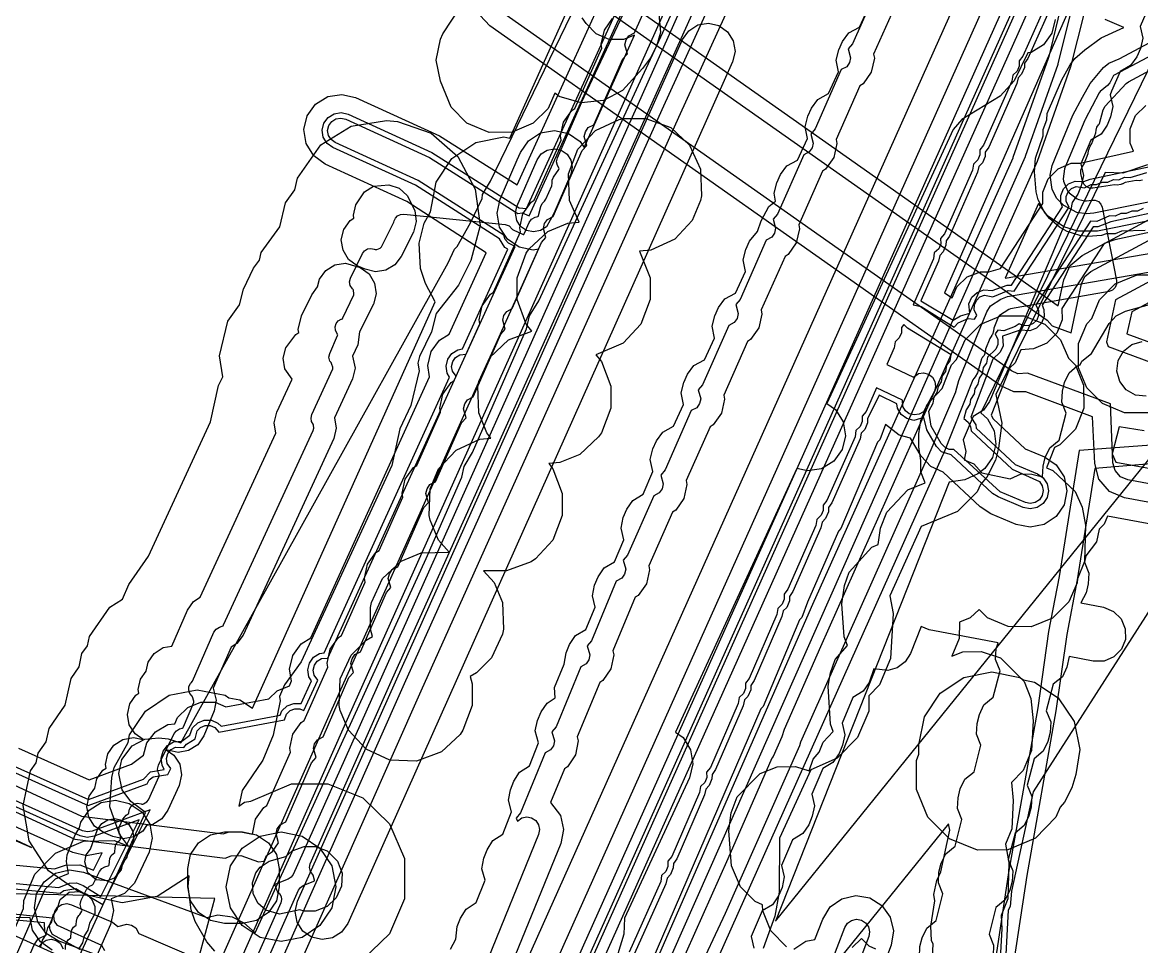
# Model space of a CAD drawing. Header units: metres. Extents: x 3158 to 3711, y 9867 to 11440.
# Drawn here: x 3534.2 to 3595.4, y 11239.2 to 11289.8 of the extents above; entities that cross this region are included whole.
import ezdxf

# ---------------------------------------------------------------- set-up
doc = ezdxf.new("R2010")
doc.units = ezdxf.units.M
doc.layers.add('AI_GREENING_EXCLUSIONS', color=1, linetype='Continuous')
doc.layers.add('AI_GREENING_LAWN', color=82, linetype='Continuous')

msp = doc.modelspace()

# ---------------------------------------------------------------- linework, layer by layer
at = {"layer": 'AI_GREENING_EXCLUSIONS'}
for points in [[(3615.856, 11389.337), (3578.503, 11305.892), (3573.445, 11294.383), (3569.15, 11284.974), (3555.057, 11253.579), (3503.509, 11137.439)], [(3616.796, 11388.998), (3579.417, 11305.485), (3574.353, 11293.964), (3570.061, 11284.562), (3555.97, 11253.172), (3504.422, 11137.032)], [(3512.836, 11163.374), (3551.793, 11251.274), (3603.641, 11367.027)], [(3559.291, 11229.226), (3618.511, 11361.559)], [(3560.204, 11228.818), (3619.424, 11361.15)], [(3560.89, 11236.47), (3603.917, 11332.616)], [(3601.605, 11320.106), (3563.628, 11235.244)], [(3529.334, 11221.421), (3540.915, 11246.539), (3540.101, 11247.141), (3539.636, 11247.768), (3539.445, 11248.672), (3539.616, 11249.433), (3540.179, 11250.171), (3540.868, 11250.538), (3541.645, 11250.613), (3542.142, 11250.563), (3542.845, 11250.348), (3557.458, 11276.607), (3557.802, 11277.359), (3557.952, 11277.495), (3558.678, 11278.801), (3559.323, 11280.132), (3559.349, 11280.341), (3559.779, 11281.071), (3575.698, 11313.919)], [(3529.334, 11221.421), (3540.915, 11246.539), (3540.101, 11247.141), (3539.636, 11247.768), (3539.445, 11248.672), (3539.616, 11249.433), (3540.179, 11250.171), (3540.868, 11250.538), (3541.645, 11250.613), (3542.142, 11250.563), (3542.845, 11250.348), (3557.458, 11276.607), (3557.802, 11277.359), (3557.952, 11277.495), (3558.678, 11278.801), (3559.323, 11280.132), (3559.349, 11280.341), (3559.779, 11281.071), (3575.698, 11313.919)], [(3597.02, 11305.829), (3595.104, 11301.678), (3594.096, 11298.012), (3593.051, 11293.471), (3591.513, 11287.325), (3589.688, 11282.146), (3577.831, 11255.599), (3575.854, 11251.071), (3575.713, 11250.678), (3575.235, 11249.596), (3575.167, 11249.499), (3572.76, 11243.99), (3566.373, 11229.69)], [(3601.932, 11299.858), (3586.598, 11268.394), (3586.962, 11268.065), (3587.324, 11267.416), (3587.424, 11266.679), (3587.247, 11265.956), (3586.819, 11265.348), (3586.432, 11265.055), (3585.722, 11264.739), (3584.879, 11264.6), (3575.376, 11240.582), (3597.346, 11267.769)], [(3601.932, 11299.858), (3586.598, 11268.394), (3586.962, 11268.065), (3587.324, 11267.416), (3587.424, 11266.679), (3587.247, 11265.956), (3586.819, 11265.348), (3586.432, 11265.055), (3585.722, 11264.739), (3584.879, 11264.6), (3575.376, 11240.582), (3597.346, 11267.769)], [(3613.967, 11283.587), (3592.785, 11279.327), (3592.378, 11279.292), (3591.847, 11279.368), (3591.137, 11279.736), (3590.765, 11280.131), (3590.513, 11280.611), (3590.398, 11281.4), (3590.502, 11281.931), (3591.643, 11284.68), (3592.158, 11285.671), (3592.586, 11286.427), (3592.586, 11286.427), (3593.306, 11287.291), (3593.606, 11287.532), (3594.172, 11287.77), (3613.104, 11297.871)], [(3533.733, 11240.137), (3534.229, 11241.269), (3534.249, 11241.709), (3534.853, 11243.153), (3535.987, 11244.313), (3537.511, 11244.971), (3539.192, 11244.991), (3539.979, 11244.683), (3539.481, 11245.343), (3538.956, 11246.849), (3539.062, 11248.442), (3539.191, 11249), (3539.953, 11250.355), (3540.037, 11250.781), (3540.905, 11252.078), (3542.202, 11252.946), (3543.733, 11253.25), (3545.264, 11252.946), (3545.463, 11252.812), (3546.066, 11252.693), (3546.752, 11252.234), (3556.752, 11274.475), (3556.218, 11275.476), (3555.959, 11276.288), (3555.886, 11277.684), (3556.158, 11278.774), (3556.501, 11279.401), (3556.805, 11281.027), (3557.673, 11282.324), (3558.97, 11283.192), (3560.501, 11283.496), (3560.829, 11283.431), (3566.869, 11296.855)], [(3539.965, 11238.108), (3536.137, 11239.512), (3535.471, 11239.919), (3535.011, 11240.55), (3534.828, 11241.308), (3534.949, 11242.079), (3535.355, 11242.745), (3535.986, 11243.205), (3536.744, 11243.388), (3537.515, 11243.268), (3544.267, 11240.79), (3544.871, 11240.936), (3545.642, 11240.815), (3546.289, 11240.496), (3546.903, 11239.947), (3556.265, 11260.435), (3558.207, 11264.88), (3558.335, 11265.47), (3558.797, 11266.229), (3561.757, 11273.002), (3561.909, 11273.704), (3562.424, 11274.529), (3572.543, 11296.457)], [(3533.43, 11248.866), (3537.775, 11246.921), (3540.99, 11248.104), (3541.109, 11248.318), (3541.322, 11248.488), (3542.123, 11248.607), (3542.289, 11248.941), (3542.099, 11249.22), (3542.064, 11249.491), (3542.136, 11249.755), (3542.303, 11249.971), (3542.54, 11250.107), (3543.004, 11250.089), (3543.151, 11250.274), (3543.621, 11250.56), (3543.73, 11250.996), (3543.925, 11251.187), (3544.178, 11251.289), (3544.451, 11251.286), (3544.702, 11251.179), (3544.919, 11250.92), (3548.512, 11251.596), (3548.62, 11251.916), (3548.815, 11252.107), (3549.068, 11252.209), (3549.341, 11252.206), (3549.574, 11252.107), (3550.33, 11253.778), (3550.129, 11254.052), (3550.085, 11254.321), (3550.148, 11254.587), (3550.307, 11254.809), (3550.539, 11254.953), (3550.876, 11254.981), (3557.895, 11270.401), (3557.695, 11270.674), (3557.651, 11270.943), (3557.713, 11271.209), (3557.873, 11271.431), (3558.105, 11271.575), (3558.442, 11271.603), (3561.129, 11277.507), (3560.758, 11277.676), (3560.585, 11277.887), (3560.515, 11278.121), (3555.819, 11281.115), (3551.281, 11283.19), (3551.059, 11283.35), (3550.916, 11283.582), (3550.872, 11283.852), (3550.935, 11284.118), (3551.095, 11284.339), (3551.327, 11284.483), (3551.597, 11284.526), (3551.863, 11284.463), (3556.445, 11282.368), (3561.267, 11279.302), (3561.509, 11279.337), (3561.891, 11279.181), (3568.763, 11294.28)], [(3533.552, 11249.14), (3537.786, 11247.244), (3540.79, 11248.35), (3541.185, 11248.754), (3541.929, 11248.892), (3541.814, 11249.125), (3541.765, 11249.512), (3541.867, 11249.889), (3542.106, 11250.197), (3542.445, 11250.391), (3542.888, 11250.425), (3543.328, 11250.764), (3543.482, 11251.166), (3543.761, 11251.439), (3544.123, 11251.584), (3544.513, 11251.58), (3544.872, 11251.427), (3545.046, 11251.249), (3548.274, 11251.856), (3548.372, 11252.086), (3548.651, 11252.359), (3549.013, 11252.504), (3549.419, 11252.493), (3549.981, 11253.733), (3549.848, 11253.946), (3549.786, 11254.332), (3549.875, 11254.711), (3550.103, 11255.028), (3550.434, 11255.234), (3550.68, 11255.274), (3557.545, 11270.357), (3557.414, 11270.568), (3557.351, 11270.953), (3557.44, 11271.333), (3557.668, 11271.65), (3558, 11271.855), (3558.245, 11271.896), (3560.731, 11277.356), (3560.567, 11277.444), (3560.267, 11277.923), (3555.675, 11280.851), (3551.156, 11282.917), (3550.839, 11283.145), (3550.635, 11283.478), (3550.572, 11283.863), (3550.662, 11284.242), (3550.891, 11284.559), (3551.223, 11284.764), (3551.608, 11284.826), (3551.987, 11284.736), (3556.57, 11282.641), (3561.342, 11279.61), (3561.743, 11279.581), (3568.379, 11294.16)], [(3602.795, 11262.203), (3594.466, 11263.746), (3593.65, 11264.098), (3593.066, 11264.769), (3592.832, 11265.626), (3592.721, 11268.188), (3589.058, 11269.541), (3588.412, 11269.557), (3587.699, 11269.874), (3559.748, 11289.568), (3559.21, 11290.134), (3558.929, 11290.862), (3558.949, 11291.642), (3559.852, 11293.654), (3560.418, 11294.192), (3561.146, 11294.473), (3561.926, 11294.454), (3561.926, 11294.454), (3562.639, 11294.137), (3590.835, 11274.261), (3591.14, 11275.675), (3591.497, 11276.456), (3592.149, 11277.015), (3602.599, 11282.624)], [(3562.063, 11293.32), (3590.233, 11273.471), (3590.512, 11273.162), (3591.539, 11272.783), (3592.118, 11275.464), (3592.296, 11275.854), (3592.622, 11276.134), (3603.072, 11281.743)], [(3531.412, 11247.67), (3537.035, 11245.069), (3545.274, 11244.03), (3545.585, 11244.156), (3546.126, 11244.169), (3547.087, 11243.824), (3547.394, 11243.86), (3547.524, 11244.171), (3547.857, 11244.388), (3548.192, 11244.88), (3548.058, 11245.372), (3548.117, 11245.638), (3548.274, 11245.862), (3548.575, 11246.022), (3549.995, 11249.256), (3550.236, 11249.533), (3550.102, 11250.025), (3550.161, 11250.292), (3550.317, 11250.515), (3550.619, 11250.675), (3552.039, 11253.909), (3552.28, 11254.187), (3552.146, 11254.678), (3552.205, 11254.945), (3552.361, 11255.169), (3552.663, 11255.328), (3554.083, 11258.562), (3554.324, 11258.84), (3554.19, 11259.331), (3554.249, 11259.598), (3554.405, 11259.822), (3554.709, 11259.982), (3556.141, 11263.212), (3556.383, 11263.489), (3556.25, 11263.98), (3556.31, 11264.247), (3556.467, 11264.47), (3556.769, 11264.629), (3558.2, 11267.858), (3558.442, 11268.135), (3558.309, 11268.627), (3558.369, 11268.893), (3558.526, 11269.117), (3558.828, 11269.275), (3560.344, 11272.695), (3560.586, 11272.972), (3560.453, 11273.463), (3560.513, 11273.73), (3560.67, 11273.953), (3560.972, 11274.112), (3562.572, 11277.722), (3562.814, 11277.999), (3562.681, 11278.49), (3562.741, 11278.757), (3562.898, 11278.98), (3563.2, 11279.139), (3564.8, 11282.749), (3565.042, 11283.025), (3564.909, 11283.517), (3564.969, 11283.784), (3565.126, 11284.007), (3565.428, 11284.166), (3567.028, 11287.776), (3567.27, 11288.052), (3567.137, 11288.544), (3567.197, 11288.811), (3567.354, 11289.034), (3567.656, 11289.193), (3569.256, 11292.802)], [(3533.961, 11250.052), (3537.823, 11248.324), (3540.139, 11249.176), (3540.789, 11249.661), (3540.972, 11250.334), (3541.45, 11250.952), (3542.127, 11251.339), (3542.511, 11251.388), (3542.656, 11251.73), (3543.214, 11252.276), (3543.938, 11252.567), (3544.718, 11252.559), (3545.294, 11252.313), (3547.657, 11252.758), (3548.104, 11253.196), (3548.777, 11253.467), (3548.888, 11253.744), (3548.786, 11254.366), (3548.965, 11255.126), (3549.42, 11255.759), (3549.952, 11256.089), (3556.452, 11270.37), (3556.351, 11270.988), (3556.53, 11271.747), (3556.985, 11272.381), (3557.518, 11272.711), (3559.539, 11277.152), (3555.196, 11279.97), (3550.74, 11282.008), (3550.107, 11282.464), (3549.697, 11283.128), (3549.573, 11283.899), (3549.753, 11284.658), (3550.209, 11285.291), (3550.874, 11285.701), (3551.644, 11285.825), (3552.403, 11285.645), (3556.986, 11283.55), (3561.23, 11280.867), (3566.822, 11293.154)], [(3581.017, 11291.836), (3579.588, 11288.596), (3579.347, 11288.318), (3579.481, 11287.827), (3579.422, 11287.56), (3579.265, 11287.336), (3578.964, 11287.177), (3577.537, 11283.931), (3577.296, 11283.654), (3577.43, 11283.162), (3577.371, 11282.896), (3577.214, 11282.672), (3576.913, 11282.513), (3575.486, 11279.267), (3575.245, 11278.99), (3575.379, 11278.498), (3575.32, 11278.231), (3575.164, 11278.008), (3574.862, 11277.848), (3573.436, 11274.603), (3573.194, 11274.325), (3573.329, 11273.834), (3573.27, 11273.567), (3573.113, 11273.343), (3572.812, 11273.184), (3571.385, 11269.939), (3571.144, 11269.661), (3571.278, 11269.17), (3571.219, 11268.903), (3571.062, 11268.679), (3570.761, 11268.52), (3569.334, 11265.275), (3569.093, 11264.997), (3569.227, 11264.506), (3569.168, 11264.239), (3569.012, 11264.015), (3568.71, 11263.856), (3567.283, 11260.61), (3567.042, 11260.333), (3567.177, 11259.841), (3567.118, 11259.575), (3566.961, 11259.351), (3566.66, 11259.192), (3565.307, 11255.932), (3565.072, 11255.649), (3565.218, 11255.161), (3565.165, 11254.893), (3565.013, 11254.665), (3564.716, 11254.499), (3563.364, 11251.222), (3563.129, 11250.939), (3563.275, 11250.451), (3563.222, 11250.183), (3563.07, 11249.955), (3562.773, 11249.789), (3561.421, 11246.512), (3561.186, 11246.229), (3561.256, 11246.062), (3561.494, 11246.234), (3561.762, 11246.289), (3562.03, 11246.237), (3562.258, 11246.087), (3562.411, 11245.861), (3562.466, 11245.593), (3562.415, 11245.325), (3559.403, 11237.922)], [(3568.907, 11291.049), (3569.088, 11289.209), (3568.867, 11288.471), (3568.529, 11287.818), (3568.104, 11287.24), (3566.996, 11286.045), (3565.957, 11285.497), (3564.743, 11285.365), (3563.535, 11285.712), (3563.296, 11285.886), (3562.932, 11285.054), (3562.121, 11284.244), (3560.974, 11283.748), (3559.709, 11283.732), (3558.484, 11284.244), (3557.631, 11285.118), (3557.037, 11286.555), (3556.809, 11287.703), (3557.037, 11288.851), (3557.17, 11289.139), (3558.189, 11290.688)], [(3582.042, 11290.942), (3580.741, 11288.02), (3580.78, 11287.799), (3580.612, 11287.037), (3580.164, 11286.397), (3579.993, 11286.288), (3578.691, 11283.356), (3578.73, 11283.134), (3578.561, 11282.372), (3578.114, 11281.733), (3577.942, 11281.624), (3576.64, 11278.692), (3576.679, 11278.47), (3576.51, 11277.708), (3576.063, 11277.069), (3575.892, 11276.96), (3574.589, 11274.028), (3574.628, 11273.806), (3574.46, 11273.044), (3574.012, 11272.405), (3573.841, 11272.296), (3572.538, 11269.364), (3572.578, 11269.142), (3572.409, 11268.38), (3571.962, 11267.74), (3571.79, 11267.631), (3570.488, 11264.699), (3570.527, 11264.478), (3570.358, 11263.716), (3569.911, 11263.076), (3569.74, 11262.967), (3568.437, 11260.035), (3568.476, 11259.813), (3568.308, 11259.051), (3567.86, 11258.412), (3567.692, 11258.305), (3566.473, 11255.383), (3566.518, 11255.163), (3566.367, 11254.397), (3565.934, 11253.748), (3565.765, 11253.635), (3564.53, 11250.673), (3564.575, 11250.453), (3564.423, 11249.687), (3563.991, 11249.038), (3563.822, 11248.925), (3563.063, 11247.084), (3563.609, 11246.366), (3563.766, 11245.602), (3563.619, 11244.835), (3560.781, 11237.86)], [(3590.448, 11291.398), (3588.903, 11287.916), (3588.694, 11287.659), (3588.696, 11287.373), (3588.586, 11287.101), (3588.345, 11286.875), (3588.297, 11286.543), (3586.758, 11283.054), (3586.55, 11282.797), (3586.551, 11282.511), (3586.442, 11282.239), (3586.201, 11282.013), (3586.153, 11281.681), (3584.614, 11278.192), (3584.405, 11277.935), (3584.407, 11277.649), (3584.297, 11277.377), (3584.057, 11277.151), (3584.009, 11276.819), (3582.901, 11274.308), (3583.342, 11274.217), (3585.138, 11273.09), (3585.361, 11273.327), (3585.656, 11273.459), (3585.911, 11273.557), (3586.248, 11273.524), (3586.388, 11273.723), (3586.241, 11274.027), (3586.248, 11274.3), (3586.358, 11274.55), (3586.556, 11274.739), (3586.811, 11274.837), (3587.262, 11274.752), (3588.097, 11275.088), (3588.435, 11275.065), (3591.433, 11279.66), (3591.276, 11279.959), (3591.273, 11280.232), (3591.375, 11280.486), (3591.566, 11280.681), (3591.817, 11280.788), (3592.283, 11280.714), (3592.636, 11280.893), (3592.937, 11280.885), (3593.246, 11281.025), (3593.547, 11281.018), (3593.856, 11281.158), (3594.157, 11281.151), (3594.465, 11281.291), (3594.766, 11281.284), (3595.685, 11281.557)], [(3590.722, 11291.275), (3589.177, 11287.795), (3588.99, 11287.527), (3588.986, 11287.294), (3588.835, 11286.933), (3588.641, 11286.735), (3588.572, 11286.422), (3587.033, 11282.932), (3586.845, 11282.665), (3586.841, 11282.432), (3586.69, 11282.071), (3586.497, 11281.873), (3586.427, 11281.56), (3584.888, 11278.07), (3584.701, 11277.803), (3584.697, 11277.57), (3584.546, 11277.209), (3584.353, 11277.011), (3584.283, 11276.698), (3583.33, 11274.536), (3585.088, 11273.475), (3585.495, 11273.712), (3585.995, 11273.85), (3585.955, 11274.366), (3586.113, 11274.723), (3586.395, 11274.992), (3586.759, 11275.133), (3587.222, 11275.091), (3588.036, 11275.382), (3588.285, 11275.385), (3591.08, 11279.668), (3590.983, 11279.898), (3590.978, 11280.288), (3591.124, 11280.65), (3591.397, 11280.929), (3591.756, 11281.082), (3592.232, 11281.051), (3592.581, 11281.187), (3600.795, 11282.927)], [(3591.686, 11291.092), (3584.608, 11274.957), (3585.028, 11274.694), (3585.295, 11275.298), (3585.86, 11275.836), (3586.588, 11276.118), (3587.042, 11276.107), (3587.688, 11276.3), (3590.002, 11279.846), (3589.996, 11280.472), (3590.286, 11281.196), (3590.832, 11281.754), (3591.55, 11282.06), (3592.035, 11282.066), (3594.949, 11282.719), (3594.766, 11283.164), (3594.769, 11283.945), (3595.07, 11284.665), (3595.624, 11285.215)], [(3595.885, 11290.825), (3595.32, 11289.542), (3595.461, 11288.904), (3595.334, 11288.333), (3595.133, 11287.875), (3594.797, 11287.396), (3594.231, 11287.069), (3593.759, 11285.997), (3593.676, 11285.802), (3593.825, 11285.166), (3593.705, 11284.593), (3593.51, 11284.133), (3593.18, 11283.649), (3592.619, 11283.315), (3592.07, 11282.025), (3592.218, 11281.389), (3592.099, 11280.816), (3591.903, 11280.356), (3591.603, 11279.915), (3591.52, 11279.526), (3590.492, 11277.039), (3587.083, 11269.025), (3586.753, 11268.542), (3586.191, 11268.207), (3585.636, 11266.915), (3585.783, 11266.279), (3585.688, 11265.832), (3586.217, 11265.605), (3586.652, 11265.118), (3588.215, 11264.786), (3588.811, 11265.053), (3589.396, 11265.046), (3589.974, 11264.903), (3590.006, 11265.477), (3590.131, 11265.961), (3590.385, 11266.489), (3590.89, 11266.903), (3591.273, 11268.386), (3591.031, 11268.992), (3591.064, 11269.577), (3591.189, 11270.061), (3591.443, 11270.588), (3591.879, 11270.978), (3592.042, 11271.035), (3592.137, 11271.227), (3592.657, 11271.641), (3593.622, 11273.282), (3594.002, 11273.712), (3594.516, 11273.967), (3602.138, 11276.071)], [(3557.588, 11239.045), (3557.882, 11239.605), (3557.96, 11240.286), (3558.141, 11240.752), (3558.455, 11241.246), (3559.005, 11241.598), (3559.481, 11242.822), (3559.312, 11243.453), (3559.413, 11244.03), (3559.594, 11244.496), (3559.908, 11244.99), (3560.459, 11245.341), (3560.934, 11246.566), (3560.765, 11247.197), (3560.867, 11247.773), (3561.048, 11248.24), (3561.362, 11248.733), (3561.912, 11249.085), (3562.397, 11250.334), (3562.229, 11250.997), (3562.348, 11251.571), (3562.543, 11252.031), (3562.871, 11252.515), (3563.325, 11252.813), (3563.279, 11253.371), (3563.803, 11254.647), (3563.912, 11255.269), (3564.107, 11255.73), (3564.436, 11256.214), (3564.997, 11256.549), (3565.509, 11257.759), (3565.359, 11258.395), (3565.477, 11258.968), (3565.672, 11259.428), (3566.001, 11259.912), (3566.562, 11260.248), (3567.073, 11261.457), (3566.923, 11262.093), (3567.042, 11262.666), (3567.237, 11263.127), (3567.566, 11263.611), (3568.126, 11263.946), (3568.654, 11265.193), (3568.514, 11265.854), (3568.653, 11266.423), (3568.864, 11266.876), (3569.21, 11267.348), (3569.782, 11267.663), (3570.337, 11268.854), (3570.21, 11269.495), (3570.349, 11270.063), (3570.56, 11270.516), (3570.906, 11270.988), (3571.479, 11271.303), (3572.033, 11272.494), (3571.906, 11273.135), (3572.045, 11273.703), (3572.256, 11274.157), (3572.602, 11274.629), (3573.175, 11274.944), (3573.73, 11276.134), (3573.603, 11276.775), (3573.742, 11277.344), (3573.953, 11277.797), (3574.384, 11278.32), (3574.581, 11278.9), (3575.005, 11279.698), (3575.366, 11279.978), (3575.299, 11280.415), (3575.438, 11280.984), (3575.649, 11281.437), (3575.995, 11281.909), (3576.567, 11282.224), (3577.122, 11283.415), (3576.995, 11284.055), (3577.134, 11284.624), (3577.345, 11285.077), (3577.691, 11285.549), (3578.264, 11285.864), (3578.818, 11287.055), (3578.691, 11287.696), (3578.83, 11288.264), (3579.041, 11288.717), (3579.387, 11289.189), (3579.96, 11289.504), (3580.515, 11290.695)], [(3602.977, 11263.187), (3594.648, 11264.729), (3594.24, 11264.905), (3593.948, 11265.241), (3593.831, 11265.669), (3593.692, 11268.895), (3589.151, 11270.573), (3588.631, 11270.533), (3588.275, 11270.691), (3560.324, 11290.386)], [(3523.747, 11190.461), (3550.878, 11251.676), (3562.401, 11277.351), (3562.107, 11277.298), (3561.344, 11277.464), (3560.703, 11277.909), (3560.281, 11278.565), (3560.142, 11279.333), (3560.308, 11280.096), (3561.24, 11282.239), (3561.418, 11282.648), (3561.863, 11283.289), (3562.519, 11283.712), (3563.287, 11283.85), (3564.05, 11283.685), (3564.691, 11283.24), (3564.899, 11282.917), (3567.66, 11289.07), (3567.059, 11288.827), (3566.278, 11288.834), (3565.56, 11289.139), (3565.013, 11289.696), (3564.803, 11290.017)], [(3531.957, 11248.85), (3537.398, 11246.333), (3545.15, 11245.356), (3545.437, 11245.448), (3546.13, 11245.469), (3546.769, 11245.339), (3546.927, 11246.161), (3547.374, 11246.801), (3547.545, 11246.91), (3548.842, 11249.831), (3548.802, 11250.052), (3548.971, 11250.814), (3549.418, 11251.454), (3549.589, 11251.563), (3550.885, 11254.484), (3550.846, 11254.706), (3551.015, 11255.468), (3551.462, 11256.107), (3551.633, 11256.216), (3552.929, 11259.137), (3552.89, 11259.359), (3553.058, 11260.121), (3553.506, 11260.76), (3553.682, 11260.873), (3554.989, 11263.79), (3554.95, 11264.012), (3555.121, 11264.774), (3555.571, 11265.412), (3555.742, 11265.52), (3557.048, 11268.437), (3557.01, 11268.659), (3557.181, 11269.42), (3557.63, 11270.058), (3557.801, 11270.167), (3559.192, 11273.273), (3559.153, 11273.495), (3559.324, 11274.257), (3559.774, 11274.895), (3559.945, 11275.003), (3561.42, 11278.3), (3561.381, 11278.522), (3561.552, 11279.284), (3562.002, 11279.922), (3562.173, 11280.03), (3563.648, 11283.327), (3563.609, 11283.549), (3563.78, 11284.311), (3564.23, 11284.949), (3564.401, 11285.057), (3565.876, 11288.354), (3565.837, 11288.576), (3566.008, 11289.338), (3566.458, 11289.976)], [(3590.663, 11289.927), (3590.483, 11289.168), (3590.026, 11288.535), (3589.362, 11288.125), (3589.166, 11288.093), (3588.425, 11286.561), (3587.662, 11285.721), (3585.555, 11284.443), (3585.097, 11283.908), (3578.187, 11268.918), (3578.658, 11268.579), (3579.067, 11267.914), (3579.192, 11267.144), (3579.012, 11266.385), (3578.555, 11265.752), (3577.891, 11265.342), (3577.121, 11265.218), (3576.544, 11265.354), (3569.896, 11250.935), (3570.321, 11250.627), (3570.728, 11249.961), (3570.85, 11249.19), (3570.667, 11248.432), (3567.117, 11240.757), (3567.072, 11239.869), (3566.286, 11237.301)], [(3595.585, 11278.377), (3594.299, 11278.34), (3593.956, 11278.196), (3593.463, 11278.193), (3593.2, 11278.099), (3592.453, 11278.044), (3592.013, 11278.099), (3591.318, 11278.327), (3590.901, 11278.564), (3590.354, 11279.04), (3590.091, 11279.374), (3589.744, 11280.057), (3589.626, 11280.486), (3589.535, 11281.593), (3589.59, 11282.333), (3590.017, 11283.562), (3590.017, 11283.911), (3590.219, 11284.429), (3590.239, 11284.785), (3590.239, 11284.785), (3591.03, 11286.62), (3591.482, 11287.448), (3591.746, 11287.784), (3592.292, 11288.258), (3593.191, 11288.91), (3594.427, 11289.49), (3593.414, 11289.917)], [(3544.709, 11238.938), (3544.264, 11239.449), (3543.626, 11240.56), (3543.409, 11241.203), (3543.245, 11242.474), (3543.296, 11243.072), (3541.548, 11241.941), (3539.628, 11241.595), (3539.628, 11241.595), (3537.722, 11242.01), (3537.208, 11242.235), (3535.606, 11243.348), (3534.551, 11244.989), (3534.206, 11246.91), (3534.621, 11248.816), (3534.927, 11249.256), (3535.039, 11249.769), (3535.477, 11250.399), (3535.637, 11251.134), (3536.514, 11252.396), (3536.834, 11253.866), (3537.271, 11254.494), (3537.431, 11255.227), (3537.729, 11255.656), (3537.838, 11256.156), (3538.951, 11257.758), (3539.648, 11258.206), (3539.994, 11258.999), (3541.077, 11260.558), (3544.465, 11267.906), (3544.907, 11269.895), (3545.129, 11270.377), (3544.948, 11271.521), (3545.404, 11273.418), (3546.054, 11274.312), (3546.261, 11275.171), (3546.818, 11276.311), (3547.143, 11276.76), (3547.243, 11277.179), (3548.26, 11278.586), (3548.571, 11279.897), (3549.076, 11280.596), (3549.23, 11281.245), (3550.505, 11283.057), (3552.166, 11284.081), (3554.092, 11284.391), (3554.693, 11284.343), (3556.538, 11283.71), (3558.002, 11282.42), (3558.934, 11280.629), (3559.212, 11278.659), (3558.698, 11276.736), (3558.031, 11275.392), (3556.799, 11273.833), (3556.551, 11272.84), (3555.889, 11271.485), (3555.805, 11271.111), (3555.87, 11270.698), (3555.414, 11268.801), (3554.821, 11267.515), (3554.38, 11265.526), (3549.422, 11254.775), (3548.514, 11253.518), (3548.234, 11252.878), (3548.278, 11252.65), (3547.895, 11250.758), (3547.325, 11249.387), (3546.203, 11247.739), (3546.004, 11246.874), (3546.332, 11247.093), (3546.667, 11247.16), (3548.9, 11248.107), (3550.879, 11248.107), (3552.801, 11247.328), (3554.247, 11245.913), (3555.067, 11244.012), (3555.067, 11241.8), (3554.247, 11239.899), (3552.801, 11238.484)], [(3614.166, 11282.607), (3592.983, 11278.347), (3591.902, 11278.334), (3591.136, 11278.569), (3590.257, 11279.188), (3589.762, 11279.858), (3587.935, 11275.764), (3596.113, 11277.164)], [(3607.799, 11281.91), (3593.72, 11278.859), (3593.004, 11278.578), (3592.755, 11278.575), (3589.96, 11274.292), (3590.057, 11274.062), (3590.062, 11273.672), (3589.916, 11273.31), (3589.643, 11273.031), (3589.284, 11272.878), (3588.757, 11272.929), (3587.785, 11272.59), (3587.825, 11272.074), (3587.667, 11271.717), (3587.269, 11271.333), (3586.048, 11268.164), (3586.333, 11267.744), (3586.353, 11267.56), (3588.481, 11265.573), (3589.696, 11265.066), (3590.02, 11264.848), (3590.236, 11264.523), (3590.311, 11264.14), (3590.234, 11263.758), (3590.016, 11263.434), (3589.691, 11263.218), (3589.308, 11263.143), (3588.926, 11263.22), (3587.545, 11263.796), (3587.247, 11263.988), (3584.988, 11266.098), (3584.449, 11266.27), (3584.185, 11266.557), (3583.641, 11267.461), (3583.491, 11268.137), (3582.94, 11267.985), (3582.562, 11268.083), (3582.25, 11268.317), (3582.052, 11268.653), (3582.017, 11268.9), (3581.049, 11269.366), (3580.412, 11268.079), (3580.408, 11267.846), (3580.257, 11267.485), (3580.064, 11267.287), (3579.994, 11266.974), (3578.455, 11263.484), (3578.268, 11263.217), (3578.264, 11262.984), (3578.113, 11262.623), (3577.92, 11262.425), (3577.85, 11262.112), (3576.324, 11258.623), (3576.138, 11258.355), (3576.134, 11258.116), (3575.983, 11257.755), (3575.794, 11257.561), (3575.726, 11257.247), (3574.205, 11253.749), (3574.019, 11253.481), (3574.015, 11253.243), (3573.864, 11252.882), (3573.675, 11252.688), (3573.607, 11252.374), (3572.087, 11248.876), (3571.901, 11248.608), (3571.897, 11248.37), (3571.746, 11248.008), (3571.557, 11247.814), (3571.489, 11247.5), (3569.968, 11244.003), (3569.782, 11243.735), (3569.778, 11243.496), (3569.627, 11243.135), (3569.438, 11242.941), (3569.37, 11242.627), (3567.664, 11238.819)], [(3595.727, 11281.964), (3594.363, 11281.509), (3593.396, 11281.547), (3587.426, 11269.403), (3587.754, 11267.838), (3587.574, 11266.464), (3587.398, 11265.804), (3586.934, 11264.879), (3586.594, 11264.481), (3586.407, 11264.072), (3585.327, 11262.992), (3583.344, 11262.172), (3581.622, 11258.384), (3581.812, 11257.428), (3581.665, 11254.961), (3581.061, 11253.516), (3580.485, 11252.919), (3580.469, 11252.084), (3579.865, 11250.639), (3578.742, 11249.495), (3577.297, 11248.874), (3575.594, 11245.13), (3575.568, 11242.165), (3575.337, 11240.859), (3574.704, 11239.082)], [(3607.166, 11280.719), (3593.938, 11277.858), (3593.352, 11277.66), (3591.038, 11274.114), (3591.044, 11273.488), (3590.754, 11272.764), (3590.208, 11272.206), (3589.49, 11271.9), (3588.795, 11271.842), (3588.485, 11271.142), (3588.198, 11270.868), (3587.166, 11268.265), (3587.273, 11268.069), (3589.032, 11266.426), (3590.081, 11265.988), (3590.729, 11265.553), (3591.161, 11264.903), (3591.311, 11264.137), (3591.157, 11263.372), (3590.721, 11262.725), (3590.071, 11262.293), (3589.306, 11262.143), (3588.541, 11262.297), (3587.159, 11262.874), (3586.565, 11263.258), (3584.543, 11265.146), (3583.861, 11265.461), (3583.332, 11266.035), (3582.749, 11267.022), (3582.128, 11267.182), (3581.393, 11267.769), (3581.086, 11266.926), (3580.959, 11266.794), (3578.942, 11262.064), (3578.815, 11261.932), (3577.118, 11258.047), (3576.812, 11257.196), (3576.691, 11257.07), (3574.693, 11252.323), (3574.572, 11252.196), (3567.517, 11235.856)], [(3604.018, 11279.981), (3593.975, 11274.59), (3593.478, 11272.287), (3593.576, 11272.03), (3595.882, 11271.177)], [(3595.48, 11279.572), (3595.171, 11279.432), (3594.871, 11279.439), (3594.562, 11279.299), (3594.261, 11279.306), (3593.952, 11279.166), (3593.651, 11279.173), (3592.943, 11278.872), (3592.601, 11278.888), (3589.607, 11274.3), (3589.764, 11274.001), (3589.767, 11273.728), (3589.665, 11273.474), (3589.474, 11273.279), (3589.223, 11273.172), (3588.95, 11273.169), (3588.695, 11273.271), (3588.487, 11273.115), (3587.869, 11272.883), (3587.531, 11272.915), (3587.392, 11272.717), (3587.539, 11272.413), (3587.532, 11272.14), (3587.422, 11271.89), (3586.971, 11271.453), (3586.913, 11271.119), (3586.738, 11270.874), (3586.681, 11270.54), (3586.506, 11270.295), (3586.448, 11269.961), (3586.273, 11269.716), (3586.24, 11269.445), (3586.041, 11269.137), (3586.007, 11268.866), (3585.808, 11268.558), (3585.669, 11268.082), (3585.916, 11267.893), (3586.047, 11267.654), (3586.074, 11267.411), (3588.315, 11265.317), (3589.807, 11264.636), (3589.958, 11264.409), (3590.011, 11264.141), (3589.957, 11263.873), (3589.805, 11263.646), (3589.577, 11263.495), (3589.309, 11263.443), (3589.041, 11263.497), (3587.66, 11264.073), (3585.118, 11266.388), (3584.874, 11266.398), (3584.626, 11266.512), (3584.441, 11266.713), (3583.883, 11267.665), (3583.762, 11268.485), (3583.991, 11268.929), (3584.049, 11269.265), (3584.223, 11269.508), (3584.281, 11269.842), (3584.456, 11270.087), (3584.513, 11270.421), (3584.688, 11270.666), (3584.746, 11271), (3584.921, 11271.245), (3584.974, 11271.568), (3582.598, 11273.031), (3582.396, 11273.225), (3582.261, 11273.073), (3582.259, 11272.768), (3582.142, 11272.499), (3581.912, 11272.289), (3581.864, 11271.957), (3581.465, 11271.053), (3582.922, 11270.351), (3583.199, 11270.545), (3583.469, 11270.583), (3583.734, 11270.515), (3583.952, 11270.351), (3584.091, 11270.116), (3584.129, 11269.845), (3584.061, 11269.581), (3583.462, 11268.462), (3583.227, 11268.323), (3582.957, 11268.285), (3582.692, 11268.353), (3582.474, 11268.517), (3582.335, 11268.752), (3582.314, 11269.09), (3580.9, 11269.771), (3580.325, 11268.467), (3580.117, 11268.211), (3580.118, 11267.925), (3580.009, 11267.653), (3579.768, 11267.427), (3579.72, 11267.095), (3578.181, 11263.605), (3577.972, 11263.349), (3577.974, 11263.063), (3577.864, 11262.791), (3577.624, 11262.565), (3577.576, 11262.233), (3576.049, 11258.742), (3575.841, 11258.485), (3575.844, 11258.195), (3575.734, 11257.923), (3575.497, 11257.698), (3575.451, 11257.367), (3573.93, 11253.869), (3573.723, 11253.611), (3573.725, 11253.322), (3573.615, 11253.049), (3573.378, 11252.825), (3573.332, 11252.493), (3571.811, 11248.996), (3571.604, 11248.738), (3571.607, 11248.448), (3571.497, 11248.176), (3571.26, 11247.951), (3571.213, 11247.62), (3569.693, 11244.122), (3569.486, 11243.865), (3569.488, 11243.575), (3569.378, 11243.303), (3569.141, 11243.078), (3569.095, 11242.747), (3567.37, 11238.897)], [(3604.491, 11279.1), (3594.855, 11273.927), (3594.594, 11272.72), (3596.229, 11272.115)], [(3571.011, 11237.549), (3572.632, 11241.024), (3576.702, 11250.195), (3576.748, 11250.402), (3583.889, 11266.394), (3585.243, 11269.553), (3585.236, 11269.575), (3585.404, 11270.175), (3585.404, 11270.175), (3586.925, 11273.935), (3587.139, 11274.261), (3587.694, 11274.628), (3588.058, 11274.77), (3596.302, 11276.179)], [(3597.188, 11268.392), (3594.462, 11268.4), (3593.252, 11268.906), (3592.403, 11269.774), (3591.949, 11270.857), (3591.949, 11272.185), (3592.403, 11273.268), (3592.675, 11273.559), (3593.104, 11274.584), (3593.953, 11275.452), (3595.163, 11275.958), (3596.351, 11275.958)], [(3575.978, 11239.185), (3575.123, 11240.062), (3574.67, 11241.146), (3574.653, 11241.48), (3574.264, 11241.66), (3573.454, 11242.47), (3572.956, 11243.621), (3572.811, 11245.521), (3572.941, 11246.519), (3573.28, 11247.394), (3574.539, 11248.673), (3575.47, 11249.023), (3576.464, 11249.05), (3577.209, 11248.814), (3577.423, 11249.446), (3577.753, 11249.832), (3577.975, 11250.383), (3578.523, 11250.96), (3578.375, 11251.356), (3578.26, 11253.446), (3578.377, 11254.173), (3578.638, 11254.897), (3579.311, 11255.675), (3579.136, 11256.134), (3579.008, 11257.953), (3579.138, 11258.951), (3579.399, 11259.675), (3580.637, 11261.048), (3580.992, 11261.201), (3581.117, 11262.089), (3581.456, 11262.964), (3582.616, 11264.186), (3583.563, 11264.562), (3583.327, 11265.168), (3583.327, 11265.797), (3583.211, 11266.54), (3583.212, 11267.258), (3583.329, 11267.985), (3583.668, 11268.86), (3584.495, 11269.731), (3585, 11271.024), (3585.272, 11271.315), (3585.739, 11272.397), (3586.607, 11273.246), (3587.69, 11273.7), (3588.948, 11273.714), (3590.101, 11273.246), (3590.969, 11272.397), (3591.405, 11271.391), (3591.774, 11271.002), (3592.228, 11269.919), (3592.242, 11268.661), (3591.774, 11267.508), (3590.925, 11266.64), (3590.625, 11266.5), (3590.199, 11265.382), (3590.544, 11265.253), (3591.768, 11264.094), (3592.154, 11263.238), (3592.336, 11262.249), (3592.271, 11260.257), (3591.898, 11259.325), (3591.877, 11259.103), (3591.417, 11258.053), (3590.527, 11257.171), (3589.35, 11256.694), (3588.094, 11256.708), (3586.966, 11257.186), (3586.504, 11257.642), (3586.025, 11257.185), (3585.44, 11256.94), (3585.421, 11256.053), (3585.02, 11255.093), (3585.627, 11255.321), (3586.621, 11255.347), (3587.671, 11254.995), (3588.981, 11253.69), (3589.341, 11252.762), (3589.475, 11251.545), (3589.381, 11249.918), (3588.927, 11248.835), (3588.28, 11248.165), (3588.369, 11247.183), (3588.292, 11245.638), (3587.954, 11244.789), (3588.139, 11243.793), (3588.074, 11241.801), (3587.71, 11240.89), (3587.75, 11240.17), (3587.656, 11238.544)], [(3595.653, 11269.303), (3595.072, 11269.374), (3594.562, 11269.661), (3594.201, 11270.122), (3594.201, 11270.122), (3594.043, 11270.685), (3594.114, 11271.266), (3594.401, 11271.776), (3594.861, 11272.137), (3595.425, 11272.295)], [(3595.541, 11267.415), (3594.178, 11267.636), (3593.795, 11266.154), (3593.981, 11265.706), (3600.487, 11264.516)], [(3599.131, 11266.874), (3591.988, 11266.336), (3590.88, 11259.436), (3590.314, 11256.442), (3589.726, 11252.261), (3588.126, 11243.241), (3586.706, 11233.876)], [(3599.211, 11265.878), (3592.847, 11265.362), (3591.866, 11259.266), (3591.3, 11256.272), (3590.711, 11252.091), (3589.114, 11243.079), (3587.694, 11233.722)], [(3600.558, 11264.972), (3589.468, 11247.653), (3588.277, 11242.229), (3588.213, 11241.391), (3588.102, 11241.18), (3586.632, 11213.4)], [(3600.558, 11264.972), (3589.468, 11247.653), (3588.277, 11242.229), (3588.213, 11241.391), (3588.102, 11241.18), (3586.632, 11213.4)], [(3599.948, 11261.565), (3593.524, 11262.74), (3593.356, 11262.313), (3593.081, 11262.028), (3592.923, 11261.334), (3592.356, 11260.57), (3592.27, 11260.235), (3592.513, 11259.628), (3592.481, 11259.044), (3592.357, 11258.559), (3592.066, 11257.997), (3593.321, 11257.757), (3593.863, 11257.537), (3594.28, 11257.126), (3594.508, 11256.587), (3594.512, 11256.002), (3594.292, 11255.46), (3593.881, 11255.043), (3593.342, 11254.815), (3592.756, 11254.811), (3591.444, 11255.062), (3591.316, 11254.488), (3591.063, 11253.96), (3590.558, 11253.545), (3590.186, 11252.092), (3590.429, 11251.486), (3590.398, 11250.901), (3590.274, 11250.417), (3590.021, 11249.889), (3589.516, 11249.474), (3589.144, 11248.021), (3589.387, 11247.414), (3589.356, 11246.83), (3589.232, 11246.346), (3588.979, 11245.818), (3588.474, 11245.403), (3588.103, 11243.95), (3588.346, 11243.343), (3588.314, 11242.759), (3588.19, 11242.274), (3587.937, 11241.747), (3587.433, 11241.332), (3587.061, 11239.878), (3587.304, 11239.272), (3587.272, 11238.688)], [(3583.241, 11238.61), (3583.273, 11239.195), (3583.397, 11239.679), (3583.65, 11240.207), (3584.154, 11240.622), (3584.526, 11242.075), (3584.283, 11242.682), (3584.315, 11243.266), (3584.439, 11243.751), (3584.692, 11244.278), (3585.196, 11244.693), (3585.568, 11246.147), (3585.325, 11246.753), (3585.357, 11247.337), (3585.481, 11247.822), (3585.734, 11248.35), (3586.238, 11248.765), (3586.61, 11250.218), (3586.367, 11250.824), (3586.399, 11251.409), (3586.523, 11251.893), (3586.775, 11252.421), (3587.28, 11252.836), (3587.652, 11254.289), (3587.409, 11254.895), (3587.44, 11255.48), (3587.556, 11255.806), (3583.775, 11256.53), (3583.335, 11256.704), (3582.748, 11255.233), (3582.461, 11254.776), (3582.031, 11254.45), (3581.513, 11254.297), (3580.758, 11254.394), (3580.501, 11253.645), (3580.172, 11253.161), (3579.61, 11252.827), (3579.012, 11251.422), (3579.161, 11250.786), (3579.041, 11250.213), (3578.845, 11249.753), (3578.516, 11249.27), (3577.954, 11248.936), (3577.356, 11247.531), (3577.505, 11246.895), (3577.385, 11246.322), (3577.189, 11245.862), (3576.86, 11245.378), (3576.298, 11245.044), (3575.7, 11243.639), (3575.849, 11243.003), (3575.729, 11242.43), (3575.533, 11241.97), (3575.204, 11241.487), (3574.642, 11241.153), (3574.044, 11239.748), (3574.193, 11239.112)], [(3530.614, 11242.65), (3536.242, 11242.121), (3536.441, 11242.263), (3537.088, 11242.381), (3538.582, 11241.497), (3541.161, 11246.675), (3537.991, 11245.508), (3537.726, 11245.466), (3537.463, 11245.526), (3532.858, 11247.588)], [(3530.695, 11242.944), (3536.168, 11242.43), (3536.75, 11242.667), (3537.14, 11242.677), (3537.504, 11242.536), (3538.462, 11241.928), (3540.556, 11246.133), (3538.095, 11245.227), (3537.715, 11245.166), (3537.341, 11245.253), (3532.735, 11247.314)], [(3533.459, 11237.859), (3535.416, 11242.331), (3535.977, 11242.893), (3536.698, 11243.194), (3536.585, 11243.849), (3536.626, 11244.213), (3537.064, 11245.315), (3537.297, 11245.689), (3537.369, 11246), (3537.831, 11246.653), (3538.49, 11247.07), (3539.259, 11247.203), (3540.021, 11247.032), (3540.718, 11246.555), (3541.138, 11245.89), (3541.27, 11245.121), (3541.099, 11244.36), (3540.31, 11242.655), (3539.757, 11242.107), (3539.034, 11241.804), (3539.15, 11241.172), (3538.988, 11240.408), (3537.031, 11235.929)], [(3531.726, 11245.894), (3534.669, 11244.621), (3530.824, 11246.399)], [(3530.965, 11243.923), (3535.938, 11243.456), (3536.531, 11243.643), (3537.311, 11243.662), (3538.061, 11243.367), (3538.538, 11244.324), (3537.681, 11244.166), (3536.932, 11244.34), (3532.327, 11246.401)], [(3583.717, 11234.003), (3583.999, 11239.332), (3583.905, 11239.536), (3583.874, 11240.315), (3584.092, 11241.692), (3584.03, 11242.049), (3584.202, 11242.81), (3584.414, 11243.286), (3584.914, 11245.563), (3584.828, 11245.915), (3571.134, 11228.969)], [(3583.717, 11234.003), (3583.999, 11239.332), (3583.905, 11239.536), (3583.874, 11240.315), (3584.092, 11241.692), (3584.03, 11242.049), (3584.202, 11242.81), (3584.414, 11243.286), (3584.914, 11245.563), (3584.828, 11245.915), (3571.134, 11228.969)], [(3526.834, 11239.158), (3526.705, 11239.927), (3526.88, 11240.688), (3527.333, 11241.323), (3527.995, 11241.737), (3528.764, 11241.866), (3529.525, 11241.691), (3536.462, 11238.57)], [(3538.676, 11238.957), (3538.513, 11239.256), (3536.086, 11240.354), (3535.937, 11240.583), (3535.887, 11240.851), (3535.943, 11241.119), (3536.098, 11241.344), (3536.326, 11241.493), (3536.595, 11241.543), (3536.862, 11241.486), (3539.111, 11240.524), (3539.39, 11240.285), (3539.881, 11240.424), (3540.148, 11240.368), (3540.373, 11240.213), (3540.535, 11239.914), (3543.813, 11238.513), (3544.694, 11241.824), (3532.241, 11242.121)], [(3535.187, 11239.162), (3535.269, 11239.54), (3535.482, 11239.851), (3535.564, 11240.229), (3535.778, 11240.541), (3535.86, 11240.918), (3536.074, 11241.23), (3536.245, 11241.772), (3536.724, 11242.163), (3537.324, 11242.215), (3537.698, 11242.055), (3537.977, 11241.772), (3538.131, 11241.396), (3538.128, 11240.984), (3537.849, 11240.473), (3537.761, 11240.086), (3537.553, 11239.784), (3537.465, 11239.397), (3537.258, 11239.094)], [(3576.376, 11239.056), (3577.028, 11239.486), (3577.528, 11239.583), (3577.952, 11240.699), (3578.366, 11241.36), (3579.002, 11241.813), (3579.762, 11241.988), (3580.532, 11241.858), (3581.193, 11241.444), (3581.646, 11240.809), (3581.821, 11240.048), (3581.691, 11239.279), (3577.022, 11226.984)], [(3537.349, 11239.02), (3535.822, 11239.859), (3535.689, 11240.098), (3535.657, 11240.369), (3535.828, 11240.754), (3530.123, 11241.333)], [(3534.413, 11238.376), (3534.815, 11239.292), (3535.038, 11239.612), (3535.493, 11239.845), (3535.403, 11240.005), (3535.386, 11240.494), (3530.331, 11240.969)], [(3535.799, 11239.004), (3535.156, 11239.446), (3534.73, 11240.1), (3534.606, 11240.764), (3532.21, 11240.821)], [(3578.334, 11238.044), (3579.167, 11240.237), (3579.312, 11240.469), (3579.535, 11240.627), (3579.801, 11240.688), (3580.07, 11240.643), (3580.302, 11240.498), (3580.46, 11240.276), (3580.521, 11240.01), (3580.476, 11239.74), (3575.677, 11227.231)], [(3535.09, 11239.172), (3535.246, 11239.396), (3535.476, 11239.543), (3535.745, 11239.591), (3536.012, 11239.532), (3536.236, 11239.376), (3536.398, 11239.063)], [(3580.855, 11239.052), (3580.503, 11239.216), (3580.082, 11239.637), (3579.563, 11239.14)]]:
    msp.add_lwpolyline(points, dxfattribs=at)
for points in [[(3549.515, 11240.04), (3549.202, 11240.535), (3549.102, 11241.111), (3549.23, 11241.682), (3570.288, 11288.832), (3570.627, 11289.31), (3571.122, 11289.621), (3571.7, 11289.719), (3572.27, 11289.589), (3572.747, 11289.25), (3573.059, 11288.754), (3573.157, 11288.177), (3573.026, 11287.607), (3551.972, 11240.465), (3551.635, 11239.987), (3551.141, 11239.674), (3550.564, 11239.574), (3549.993, 11239.703), (3549.515, 11240.04)], [(3553.321, 11256.157), (3553.209, 11256.565), (3553.209, 11257.752), (3553.263, 11258.023), (3553.866, 11259.328), (3554.898, 11260.288), (3555.981, 11260.741), (3557.519, 11260.78), (3556.935, 11261.435), (3556.482, 11262.519), (3556.427, 11262.79), (3556.482, 11264.248), (3556.935, 11265.332), (3557.895, 11266.364), (3559.2, 11266.966), (3559.803, 11267.021), (3559.588, 11267.308), (3559.134, 11268.392), (3559.08, 11269.85), (3559.134, 11270.121), (3559.737, 11271.426), (3560.769, 11272.386), (3562.038, 11272.877), (3561.74, 11273.247), (3561.232, 11274.601), (3561.232, 11275.789), (3561.74, 11277.143), (3561.889, 11277.365), (3562.921, 11278.324), (3564.004, 11278.778), (3564.624, 11278.832), (3564.108, 11280.01), (3564.053, 11281.468), (3564.561, 11282.823), (3565.52, 11283.854), (3566.825, 11284.457), (3567.096, 11284.512), (3568.284, 11284.512), (3569.638, 11284.004), (3570.67, 11283.044), (3571.272, 11281.739), (3571.327, 11280.281), (3571.272, 11280.01), (3570.819, 11278.926), (3569.86, 11277.894), (3568.555, 11277.292), (3567.935, 11277.237), (3568.506, 11275.789), (3568.506, 11274.601), (3567.998, 11273.247), (3567.038, 11272.215), (3565.548, 11271.575), (3565.846, 11271.205), (3566.354, 11269.85), (3566.354, 11268.663), (3565.846, 11267.308), (3565.697, 11267.087), (3564.665, 11266.127), (3563.582, 11265.674), (3562.978, 11265.619), (3563.194, 11265.332), (3563.702, 11263.977), (3563.702, 11262.79), (3563.194, 11261.435), (3562.234, 11260.404), (3562.013, 11260.254), (3560.658, 11259.746), (3559.392, 11259.762), (3559.975, 11259.107), (3560.428, 11258.023), (3560.483, 11256.565), (3560.428, 11256.294), (3559.826, 11254.989), (3559.015, 11254.179), (3558.671, 11253.978), (3558.783, 11253.57), (3558.783, 11252.382), (3558.275, 11251.028), (3558.125, 11250.806), (3557.094, 11249.847), (3555.739, 11249.339), (3554.281, 11249.394), (3552.976, 11249.996), (3552.016, 11251.028), (3551.563, 11252.111), (3551.508, 11252.382), (3551.563, 11253.841), (3552.165, 11255.146), (3552.976, 11255.956), (3553.321, 11256.157)], [(3561.212, 11278.932), (3561.142, 11279.316), (3561.225, 11279.697), (3562.335, 11282.25), (3562.558, 11282.57), (3562.886, 11282.781), (3563.27, 11282.851), (3563.651, 11282.768), (3563.972, 11282.545), (3564.183, 11282.217), (3564.252, 11281.833), (3564.169, 11281.452), (3563.237, 11279.308), (3562.837, 11278.579), (3562.508, 11278.368), (3562.124, 11278.298), (3561.743, 11278.381), (3561.423, 11278.603), (3561.212, 11278.932)], [(3553.486, 11276.118), (3552.929, 11276.253), (3552.494, 11276.452), (3552.019, 11276.795), (3551.712, 11277.293), (3551.619, 11277.871), (3551.754, 11278.44), (3552.096, 11278.915), (3552.306, 11279.044), (3552.278, 11279.219), (3552.413, 11279.788), (3552.888, 11280.493), (3553.386, 11280.801), (3554.226, 11280.874), (3554.78, 11280.684), (3555.219, 11280.297), (3555.635, 11279.462), (3555.718, 11278.87), (3555.564, 11278.293), (3554.896, 11276.95), (3554.548, 11276.494), (3554.054, 11276.203), (3553.486, 11276.118)], [(3540.377, 11252.949), (3540.55, 11253.06), (3540.514, 11253.256), (3540.639, 11253.828), (3540.937, 11254.257), (3541.047, 11254.758), (3541.381, 11255.239), (3541.873, 11255.555), (3542.348, 11255.64), (3543.202, 11257.601), (3543.536, 11258.082), (3543.895, 11258.312), (3548.038, 11267.294), (3547.948, 11267.86), (3548.085, 11268.429), (3548.923, 11270.247), (3548.537, 11270.805), (3548.445, 11271.383), (3548.582, 11271.952), (3549.133, 11272.691), (3549.291, 11272.788), (3549.262, 11272.967), (3549.444, 11273.714), (3550.001, 11274.854), (3550.325, 11275.303), (3550.424, 11275.72), (3550.767, 11276.195), (3551.266, 11276.501), (3551.843, 11276.594), (3552.658, 11276.346), (3553.136, 11276), (3553.443, 11275.496), (3553.531, 11274.913), (3553.388, 11274.34), (3552.618, 11272.838), (3552.514, 11272.129), (3552.233, 11271.493), (3552.373, 11270.836), (3552.236, 11270.267), (3551.249, 11268.127), (3551.339, 11267.561), (3551.202, 11266.991), (3546.244, 11256.241), (3545.906, 11255.773), (3545.593, 11255.579), (3544.612, 11253.326), (3544.778, 11252.669), (3544.663, 11252.102), (3544.093, 11250.731), (3543.763, 11250.241), (3543.268, 11249.916), (3542.687, 11249.807), (3542.046, 11249.959), (3542.462, 11249.669), (3542.778, 11249.171), (3542.878, 11248.589), (3542.745, 11248.013), (3542.13, 11246.656), (3541.793, 11246.184), (3541.302, 11245.875), (3540.971, 11245.817), (3540.761, 11245.514), (3540.268, 11245.198), (3539.692, 11245.094), (3539.12, 11245.219), (3538.606, 11245.443), (3538.125, 11245.777), (3537.809, 11246.27), (3537.705, 11246.846), (3537.83, 11247.418), (3538.136, 11247.858), (3538.248, 11248.371), (3538.582, 11248.852), (3538.757, 11248.964), (3538.721, 11249.164), (3538.846, 11249.736), (3539.18, 11250.216), (3539.672, 11250.533), (3540.248, 11250.636), (3540.782, 11250.52), (3540.339, 11250.828), (3540.022, 11251.32), (3539.918, 11251.896), (3540.043, 11252.468), (3540.377, 11252.949)], [(3584.384, 11253.056), (3585.681, 11253.924), (3587.212, 11254.228), (3588.743, 11253.924), (3588.942, 11253.79), (3589.545, 11253.671), (3590.842, 11252.803), (3591.71, 11251.506), (3592.014, 11249.975), (3591.807, 11248.604), (3591.581, 11247.879), (3591.188, 11247.089), (3590.939, 11246.822), (3590.71, 11246.273), (3589.587, 11245.129), (3588.078, 11244.482), (3586.417, 11244.466), (3584.895, 11245.086), (3583.708, 11246.273), (3583.088, 11247.795), (3583.088, 11249.379), (3583.212, 11249.715), (3583.212, 11250.228), (3583.516, 11251.759), (3584.384, 11253.056)], [(3538.283, 11245.594), (3538.52, 11245.929), (3538.85, 11246.137), (3539.234, 11246.203), (3539.619, 11246.116), (3539.993, 11245.866), (3540.204, 11245.531), (3540.271, 11245.146), (3540.185, 11244.766), (3539.961, 11244.438), (3539.88, 11244.08), (3539.657, 11243.753), (3539.576, 11243.395), (3539.198, 11242.936), (3538.837, 11242.785), (3538.202, 11242.851), (3537.757, 11243.227), (3537.585, 11243.824), (3537.67, 11244.215), (3537.891, 11244.532), (3538.283, 11245.594)], [(3547.635, 11244.878), (3548.069, 11244.229), (3548.221, 11243.464), (3548.221, 11242.464), (3548.069, 11241.699), (3547.635, 11241.05), (3546.986, 11240.616), (3546.221, 11240.464), (3545.221, 11240.464), (3544.456, 11240.616), (3543.807, 11241.05), (3543.373, 11241.699), (3543.221, 11242.464), (3543.221, 11243.464), (3543.373, 11244.229), (3543.807, 11244.878), (3544.456, 11245.312), (3545.221, 11245.464), (3546.221, 11245.464), (3546.986, 11245.312), (3547.635, 11244.878)], [(3549.474, 11239.695), (3548.326, 11239.467), (3547.178, 11239.695), (3546.204, 11240.346), (3545.554, 11241.319), (3545.326, 11242.467), (3545.554, 11243.615), (3546.204, 11244.588), (3547.178, 11245.239), (3548.326, 11245.467), (3549.474, 11245.239), (3550.447, 11244.588), (3551.097, 11243.615), (3551.326, 11242.467), (3551.097, 11241.319), (3550.447, 11240.346), (3549.474, 11239.695)], [(3548.934, 11244.426), (3549.592, 11244.676), (3550.186, 11244.676), (3550.844, 11244.426), (3551.409, 11243.861), (3551.659, 11243.203), (3551.636, 11242.492), (3551.345, 11241.855), (3550.844, 11241.386), (3550.186, 11241.136), (3549.592, 11241.136), (3549.348, 11241.213), (3548.245, 11240.974), (3547.489, 11241.178), (3547.051, 11241.566), (3546.794, 11242.092), (3546.759, 11242.677), (3546.95, 11243.23), (3547.184, 11243.534), (3547.671, 11243.86), (3548.593, 11244.116), (3548.934, 11244.426)]]:
    msp.add_lwpolyline(points, close=True, dxfattribs=at)
at = {"layer": 'AI_GREENING_LAWN'}
for points in [[(3614.049, 11388.549), (3548.99, 11243.146), (3548.877, 11242.987), (3548.713, 11242.884), (3548.017, 11242.616), (3547.982, 11242.594), (3547.988, 11242.553), (3548.086, 11242.262), (3548.113, 11242.218), (3548.118, 11242.215), (3548.246, 11242.095), (3548.325, 11241.938), (3548.344, 11241.763), (3548.303, 11241.593), (3537.238, 11216.646)], [(3565.055, 11228.264), (3589.045, 11282.422), (3589.052, 11282.44), (3590.83, 11287.484), (3590.836, 11287.506), (3594.434, 11301.876), (3594.463, 11301.959), (3610.604, 11338.004)], [(3537.935, 11216.732), (3549.275, 11242.273), (3549.383, 11242.428), (3549.541, 11242.532), (3550.123, 11242.772), (3550.157, 11242.793), (3550.153, 11242.833), (3550.079, 11243.098), (3550.047, 11243.159), (3549.931, 11243.3), (3549.878, 11243.513), (3549.921, 11243.728), (3554.417, 11253.862), (3554.418, 11253.865), (3572.809, 11294.675), (3590.899, 11335.334)], [(3606.732, 11331.079), (3560.848, 11228.542)], [(3613.409, 11297.24), (3593.894, 11286.878), (3593.864, 11286.857), (3593.843, 11286.827), (3593.653, 11286.461), (3593.531, 11286.309), (3593.137, 11285.976), (3593.078, 11285.903), (3592.305, 11284.443), (3592.295, 11284.422), (3591.2, 11281.81), (3591.183, 11281.747), (3591.11, 11281.206), (3591.126, 11281.079), (3591.35, 11280.538), (3591.432, 11280.434), (3591.874, 11280.111), (3591.969, 11280.068), (3592.291, 11280), (3592.379, 11279.998), (3592.676, 11280.043), (3592.866, 11280.035), (3593.039, 11279.957), (3593.171, 11279.82), (3593.242, 11279.644), (3594.023, 11275.632), (3594.021, 11275.435), (3593.944, 11275.253), (3593.803, 11275.116), (3593.619, 11275.044), (3588.229, 11274.089), (3588.138, 11274.054), (3587.618, 11273.72), (3587.591, 11273.695), (3587.572, 11273.664), (3587.316, 11273.031), (3587.297, 11272.866), (3587.24, 11272.685), (3587.192, 11272.626), (3587.197, 11272.622), (3587.089, 11272.474), (3586.854, 11271.89), (3586.836, 11271.726), (3586.779, 11271.545), (3586.7, 11271.449), (3586.705, 11271.444), (3586.656, 11271.388), (3586.641, 11271.355), (3586.427, 11270.582), (3586.302, 11270.366), (3586.224, 11270.286), (3586.171, 11270.205), (3584.534, 11266.123), (3584.527, 11266.105), (3571.86, 11237.744)], [(3536.529, 11239.028), (3536.54, 11239.249), (3536.58, 11239.42), (3536.676, 11239.566), (3536.751, 11239.622), (3536.747, 11239.627), (3536.815, 11239.678), (3536.824, 11239.717), (3536.836, 11239.938), (3536.876, 11240.109), (3536.972, 11240.256), (3537.047, 11240.311), (3537.043, 11240.316), (3537.111, 11240.367), (3537.12, 11240.406), (3537.129, 11240.577), (3537.167, 11240.744), (3537.26, 11240.888), (3537.318, 11240.952), (3537.425, 11241.127), (3537.44, 11241.164), (3537.427, 11241.203), (3537.39, 11241.27), (3537.328, 11241.503), (3537.383, 11241.738), (3537.675, 11242.312), (3537.835, 11242.495), (3537.942, 11242.536), (3538.009, 11242.574), (3538.038, 11242.61), (3538.39, 11243.304), (3538.512, 11243.459), (3538.686, 11243.554), (3538.866, 11243.611), (3538.904, 11243.631), (3538.918, 11243.671), (3538.943, 11243.838), (3538.942, 11243.851), (3538.959, 11244.019), (3539.032, 11244.172), (3539.15, 11244.291), (3539.222, 11244.342), (3539.231, 11244.381), (3539.246, 11244.602), (3539.288, 11244.772), (3539.386, 11244.918), (3539.462, 11244.972), (3539.458, 11244.978), (3539.526, 11245.027), (3539.536, 11245.066), (3539.547, 11245.225), (3539.54, 11245.275), (3539.531, 11245.288), (3539.464, 11245.439), (3539.45, 11245.604), (3539.49, 11245.764), (3539.662, 11246.159), (3539.845, 11246.376), (3539.959, 11246.451), (3539.988, 11246.478), (3539.993, 11246.517), (3539.993, 11246.524), (3540.025, 11246.717), (3540.128, 11246.883), (3540.288, 11246.996), (3540.478, 11247.04), (3540.671, 11247.008), (3540.703, 11246.995), (3540.756, 11246.988), (3540.806, 11247.006), (3540.974, 11247.111), (3541.067, 11247.218), (3541.649, 11248.515), (3541.659, 11248.564), (3541.648, 11248.613), (3541.616, 11248.681), (3541.568, 11248.9), (3541.62, 11249.118), (3542.48, 11250.849), (3542.602, 11251.006), (3542.776, 11251.103), (3542.92, 11251.149), (3542.964, 11251.174), (3542.993, 11251.215), (3543.548, 11252.551), (3543.558, 11252.59), (3543.553, 11252.631), (3543.487, 11252.855), (3543.46, 11252.905), (3543.338, 11253.041), (3543.274, 11253.225), (3543.285, 11253.42), (3543.37, 11253.596), (3543.405, 11253.627), (3543.475, 11253.725), (3544.643, 11256.401), (3544.765, 11256.571), (3544.947, 11256.677), (3545.105, 11256.728), (3545.147, 11256.752), (3545.176, 11256.791), (3550.086, 11267.438), (3550.109, 11267.556), (3550.099, 11267.719), (3550.081, 11267.781), (3549.993, 11267.924), (3549.963, 11268.116), (3550.008, 11268.304), (3551.152, 11270.812), (3551.163, 11270.854), (3551.157, 11270.897), (3551.109, 11271.053), (3551.058, 11271.146), (3550.992, 11271.231), (3550.943, 11271.439), (3550.986, 11271.648), (3551.418, 11272.631), (3551.428, 11272.67), (3551.41, 11272.706), (3551.373, 11272.759), (3551.295, 11272.925), (3551.284, 11273.109), (3551.339, 11273.284), (3551.453, 11273.427), (3551.612, 11273.52), (3551.635, 11273.528), (3551.675, 11273.552), (3551.702, 11273.589), (3552.3, 11274.848), (3552.31, 11274.882), (3552.31, 11274.918), (3552.281, 11275.107), (3552.262, 11275.156), (3552.23, 11275.186), (3552.108, 11275.359), (3552.068, 11275.567), (3552.119, 11275.773), (3552.777, 11277.118), (3552.89, 11277.269), (3553.052, 11277.368), (3553.239, 11277.398), (3553.424, 11277.357), (3553.465, 11277.34), (3553.511, 11277.33), (3553.557, 11277.339), (3553.749, 11277.417), (3553.786, 11277.441), (3553.811, 11277.475), (3554.487, 11278.836), (3554.502, 11278.897), (3554.576, 11279.058), (3554.701, 11279.183), (3554.861, 11279.257), (3555.038, 11279.271), (3560.588, 11278.705), (3560.809, 11278.628), (3560.97, 11278.458), (3560.98, 11278.44), (3561.019, 11278.412), (3561.563, 11278.161), (3561.604, 11278.151), (3561.628, 11278.186), (3561.903, 11278.819), (3562.032, 11278.996), (3562.224, 11279.1), (3562.361, 11279.14), (3562.398, 11279.158), (3562.414, 11279.195), (3562.529, 11279.686), (3562.6, 11279.851), (3562.726, 11279.98), (3562.808, 11280.082), (3563.133, 11280.829), (3563.151, 11280.959), (3563.16, 11281.139), (3563.232, 11281.303), (3563.513, 11281.722), (3563.529, 11281.759), (3563.518, 11281.798), (3563.453, 11281.926), (3563.399, 11282.137), (3563.44, 11282.351), (3564.752, 11285.367), (3564.758, 11285.381), (3569.481, 11295.405)], [(3564.36, 11234.921), (3590.756, 11293.904), (3590.86, 11294.055), (3591.013, 11294.158), (3591.192, 11294.199), (3591.374, 11294.172), (3591.534, 11294.082), (3591.65, 11293.94), (3591.708, 11293.765), (3591.698, 11293.581), (3590.299, 11287.829), (3590.284, 11287.78), (3588.361, 11282.365), (3588.346, 11282.328), (3588.346, 11282.328), (3577.399, 11257.913), (3564.489, 11228.464)], [(3595.447, 11281.122), (3595.258, 11281.1), (3595.093, 11281.113), (3594.499, 11280.995), (3594.334, 11280.917), (3594.331, 11280.924), (3594.259, 11280.885), (3594.066, 11280.866), (3593.914, 11280.88), (3592.731, 11280.694), (3592.541, 11280.701), (3592.368, 11280.778), (3592.236, 11280.913), (3592.163, 11281.088), (3592.081, 11281.493), (3592.081, 11281.694), (3592.159, 11281.878), (3592.258, 11282.021), (3592.471, 11282.589), (3592.485, 11282.748), (3592.579, 11282.999), (3592.674, 11283.129), (3592.895, 11283.718), (3592.909, 11283.871), (3592.95, 11284.029), (3593.04, 11284.166), (3593.07, 11284.198), (3593.086, 11284.232), (3593.302, 11284.981), (3593.414, 11285.18), (3594.547, 11286.415), (3594.547, 11286.415), (3594.678, 11286.516), (3604.393, 11291.772)]]:
    msp.add_lwpolyline(points, dxfattribs=at)

doc.saveas('drawing.dxf')
